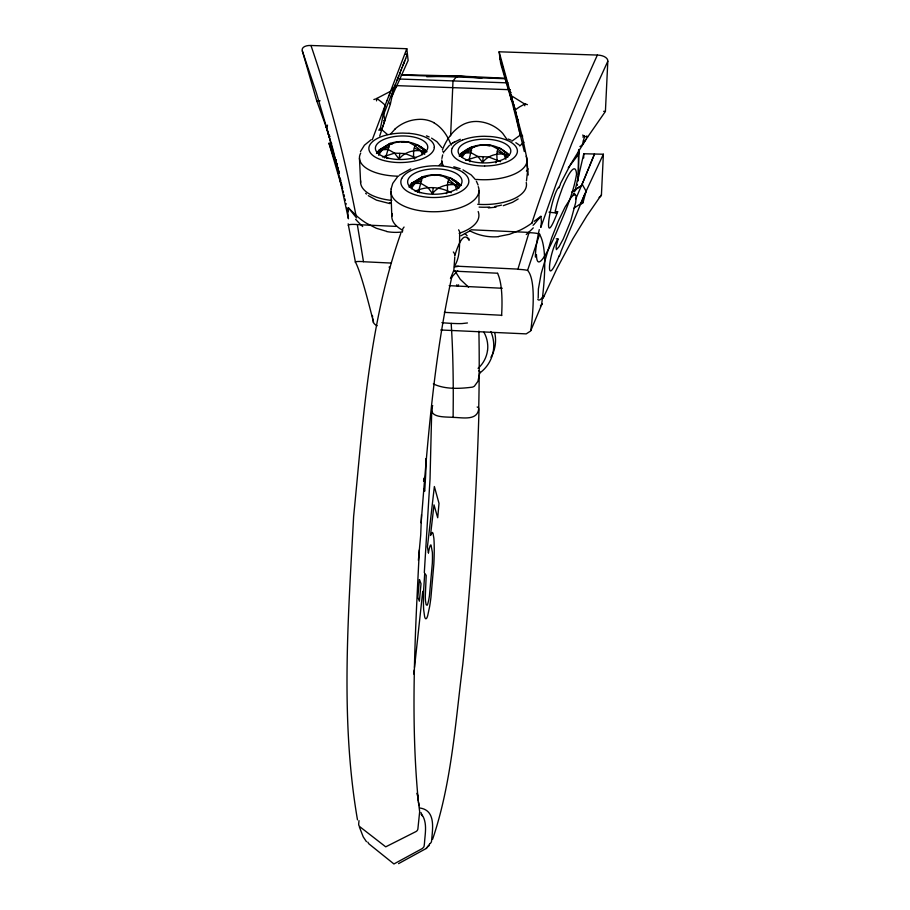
<?xml version="1.0" encoding="UTF-8"?>
<svg xmlns="http://www.w3.org/2000/svg" width="910" height="910" viewBox="0 0 910 910"><rect width="100%" height="100%" fill="white"/><g stroke="black" fill="none" stroke-linecap="round" stroke-linejoin="round"><path stroke-width="1.36" d="M478.956 203.078L479.001 190.543M454.795 256.916L453.84 270.281L450.791 277.8M421.489 514.719L420.716 534.978L418.384 560.321M431.818 406.861L430.032 478.933L424.31 572.652M477.181 406.998A4.106 1.786 1.1 0 1 478.717 408.579C477.67 421.364 461.541 417.36 453.123 417.394L453.26 399.228A273.683 29.052 -86.3 0 0 451.212 324.188L451.155 323.391L445.217 322.982A77.623 64.519 -5.8 0 1 441.907 322.652M574.517 194.842L574.529 193.546M504.402 152.482L504.424 151.049C491.127 141.289 470.095 142.972 459.345 155.712L459.345 156.338L464.191 151.629L472.017 146.76L474.372 147.079M505.983 152.266L508.462 155.132L505.983 152.266L502.673 150.503M507.325 153.983L507.336 153.358M577.384 185.333L577.395 184.48M577.452 181.033L583.788 153.756L603.375 154.222L601.43 194.786L586.734 216.068L572.811 238.864L556.92 268.609L543.134 298.196L543.736 295.511M578.066 180.908L578.578 150.184M578.441 177.268L578.919 149.445M583.685 157.987L583.788 153.756M479.001 409.682C476.544 494.778 471.334 579.807 462.78 664.516C455.296 723.006 451.656 783.089 432.603 839.259M524.797 105.776L524.649 103.524M450.621 135.806L452.998 80.922L456.32 76.997L459.243 76.053L505.573 78.26M536.445 254.561C536.843 277.914 553.508 238.613 555.657 234.245C563.79 214.76 573.061 195.229 576.542 174.254C575.347 156.918 562.789 185.913 561.493 190.508C559.24 196.571 557.102 202.702 555.817 209.05C553.223 214.805 559.843 212.724 555.93 211.325M402.425 232.073L402.527 230.116A5.107 4.96 42.9 0 1 402.777 228.819L404.051 227.034M423.753 478.25L423.605 481.231M585.687 139.867L605.412 111.429L607.812 61.243A10.681 5.779 0.6 0 0 597.369 55.066L499.112 51.802L500.682 63.598L508.372 89.885M419.362 549.89C415.256 633.133 410.274 716.909 418.225 800.061L417.246 793.224L418.225 800.061M578.726 151.242L578.51 154.427L568.25 167.793M386.682 231.368L376.262 228.239L366.514 223.28A73.949 72.117 -50.4 0 1 355.947 215.249L348.428 207.901L347.825 213.258L348.428 218.787L339.009 175.357L328.453 133.952L316.271 92.57L302.325 50.914A10.511 5.517 10.5 0 1 310.97 45.489L406.804 48.719L408.135 60.435L396.805 85.87M421.125 522.806C427.711 440.235 434.024 357.141 451.986 276.105M422.74 591.318L414.516 667.428M425.061 177.052L422.445 176.824L414.528 181.75L409.307 186.743L411.457 183.411L420.932 183.388L427.757 187.369L432.477 193.58C439.257 184.696 450.677 183.354 460.926 185.504C451.303 175.289 435.549 172.399 422.445 176.824L418.896 190.156L417.36 192.272M359.006 820.638L358.699 823.778A3.663 3.481 -28.6 0 0 359.837 826.746L385.726 846.846L416.075 831.524A3.64 3.515 -21.2 0 0 417.895 828.839L419.669 811.674L417.929 798.138M461.336 154.598L461.336 153.164L471.084 152.789L477.909 156.509L482.607 162.435L483.255 156.725L488.602 156.941L500.625 161.661M327.02 125.557L326.121 126.831L330.751 141.767M432.477 193.58L433.262 187.608M413.652 673.98L414.175 670.044M441.907 158.42L442.67 154.893M376.501 153.415L379.402 149.866L388.149 149.456L394.576 153.142L399.035 159.023L399.865 153.358L405.155 153.574L415.984 157.839M391.084 189.03L392.745 183.376L397.488 176.904M495.848 162.833L497.042 160.376L496.837 153.813L497.759 149.001L499.408 147.852L509.384 155.098C499.783 152.516 488.966 154.097 482.607 162.435M378.799 130.244L380.425 128.173L385.169 105.173A82.912 81.308 -74.9 0 0 381.097 101.681L376.842 98.416L376.512 100.862M392.551 93.923L390.322 104.309L382.882 126.308M392.346 94.913L393.882 87.838L392.517 88.213M472.017 146.76L469.276 159.239L469.958 161.775M526.469 180.874L527.561 171.41A70.047 69.444 -51.1 0 0 527.504 166.985L526.446 156.679M577.463 180.169L575.313 189.689L582.491 184.798L586.097 191.225L583.037 202.475L580.887 203.84M446.366 193.659L447.492 191.384L447.447 184.514L448.664 179.361L450.643 178.007L460.926 185.504M414.767 159.136L413.549 156.986L413.618 150.48L414.971 145.702L417.053 144.576L426.938 151.777C417.667 141.983 402.538 139.184 389.946 143.496L386.09 155.872L384.6 157.896M440.759 329.989L526.185 333.879L530.598 331.047L542.121 303.667L540.426 305.942M583.833 135.51L584.618 136.409L583.31 141.027M556.26 238.818L558.058 239.034L556.101 246.94L556.408 249.613L558.967 246.792L563.154 239.194L570.798 220.664L575.677 202.623L576.223 196.844L575.325 194.444L573.71 194.899L571.218 197.413L565.121 206.991L558.228 221.244L551.665 237.908L541.188 273.58L538.39 288.959L538.197 298.127M379.732 135.954L382.098 128.685M382.541 127.309L382.007 128.867A28.563 7.371 -71 0 1 380.437 128.162M383.053 125.785L382.291 128.094M383.474 124.522L383.667 123.931M498.555 236.463L509.498 234.291L520.008 230.207A74.404 73.062 -40.6 0 0 531.827 223.132C550.573 165.973 572.47 109.848 597.358 55.089M530.826 330.432A263.991 41.439 -71.6 0 0 527.584 270.372L539.71 234.052A10.101 1.331 3 0 0 529.233 232.653M372.292 139.708L386.852 100.862M383.974 123.009L384.304 122.008M384.418 121.667L384.646 121.007M392.039 96.324L396.771 85.642M398.557 863.635L426.108 848.541L429.645 844.036M574.278 191.737L574.676 190.861L573.311 191.532M557.796 211.541C540.676 256.973 551.119 194.945 558.785 187.221M573.721 193.329L573.141 194.922M406.804 48.719L388.9 95.641M383.588 120.621L384.759 120.666L383.792 114.103L398.728 76.121M386.807 100.976L388.581 96.437M406.52 56.329L407.407 54.065A139.492 69.626 5.3 0 0 405.769 54.316M388.559 96.517L389.025 95.3M389.582 93.889L390.367 91.865M404.006 62.744L405.644 58.57M405.519 58.888L406.656 55.988M400.969 70.445L402.209 67.306M402.106 67.567L403.915 62.972M402.868 65.645L404.779 60.777M393.632 88.941L395.384 84.516M397.113 80.171L400.218 72.334M399.661 73.733L401.355 69.456M442.431 149.775C446.605 139.128 453.715 128.845 464.373 123.897A30.007 29.393 -60.7 0 1 480.969 121.86A38.618 37.867 -62.1 0 1 502.684 133.304L506.915 139.344M594.15 154.882L593.445 156.622M583.56 180.715L594.492 154.006A139.48 69.615 5.3 0 1 593.957 154.745M593.092 157.498L592.046 160.114M591.693 160.979L590.988 162.731M590.271 164.471L590.635 163.595M589.566 166.2L589.919 165.336M588.508 168.794L587.803 170.5M588.861 167.94L589.214 167.076M400.798 233.347C368.777 323.994 363.067 421.535 353.626 516.493C348.246 617.287 340.238 719.787 357.482 819.83M586.745 173.059L586.04 174.765M587.098 172.206L587.451 171.353M585.335 176.46L585.687 175.607M560.788 251.956L583.697 196.674M584.982 177.313L584.277 179.008M582.502 183.228L584.061 179.509M581.797 184.889L583.242 181.465M582.4 183.445L575.746 198.937M559.32 255.448C543.429 294.078 549.663 249.374 558.058 239.034M581.012 202.885L581.877 200.882M582.684 198.994L583.356 197.447M582.025 200.541L582.354 199.768M584.277 195.343L584.948 193.83M584.038 195.9L585.176 193.318M583.617 196.856L584.061 195.843M585.744 192.01L603.375 154.222M585.847 191.794L585.062 193.568M360.462 151.572L364.421 145.213L371.109 139.753M607.812 61.243L588.986 102.546L571.764 143.507L555.953 184.48L540.813 227.42L541.439 221.881L540.915 216.307L534.113 221.38M560.401 183.718L570.82 163.959L585.437 140.254M574.563 190.941L574.199 191.578M444.216 151.526L449.529 145.259M462.087 157.498C467.205 147.374 480.252 143.45 490.911 145.338L497.759 149.001L507.757 157.407L503.969 154.29L497.304 151.401M411.457 188.711C416.746 177.916 430.453 173.378 441.805 175.448L448.664 179.361L458.936 188.074L454.989 184.889L448.061 181.932M378.708 155.337C383.849 144.44 397.192 140.242 408.51 142.074L414.971 145.702L424.834 154.052L420.989 150.958L414.3 148.08M455.25 264.89C460.562 255.153 459.311 243.482 459.698 232.744A5.107 5.005 36.5 0 0 459.493 231.413L458.617 229.809M582.252 145.179L579.909 146.567M582.605 144.633L583.663 142.995M584.015 142.449L585.073 140.8M585.46 140.22L586.154 139.162M526.458 171.137L528.05 168.782M541.541 304.85L541.575 304.793A301.051 47.877 -71.5 0 0 539.562 234.462M390.845 133.747L394.974 129.152M457.719 270.68L450.439 278.46M540.915 216.307L534.67 223.61M458.594 284.853L457.434 286.24M513.638 108.745L514.616 107.573M534.272 224.042L533.055 225.339M393.882 87.838L390.606 91.262L376.842 98.416M392.585 143.826L389.946 143.496L380.824 149.172L380.858 150.002L377.275 153.017L377.252 152.391M426.108 848.541L427.211 847.472M428.03 846.63L429.111 845.583M519.735 145.964L523.933 142.199M399.035 159.023C405.485 150.889 416.154 149.217 425.755 151.617M327.077 126.012L326.121 126.831L316.703 100.714L302.325 50.914M380.107 130.312L381.813 129.015M581.547 185.538L582.491 184.798M382.382 149.411L377.058 153.46L382.382 149.411L388.888 147.067M575.598 190.179L575.029 190.6M575.598 190.179L574.904 190.69M414.801 183.206L409.204 187.335L414.801 183.194L421.614 180.817M399.331 175.22L410.717 168.885M464.942 152.732L460.517 155.985L464.942 152.721L471.619 150.377M531.793 223.087L532.521 222.563M511.875 141.175L521.055 134.532M579.772 186.641L571.787 192.067M580.694 203.624L573.88 208.254M469.878 230.89L460.904 235.804M518.188 198.96L512.501 202.338L503.241 205.694M582.787 137.046L584.265 136.125M485.622 145.122L490.069 146.044M436.368 175.22L437.209 174.709L441.259 175.983M453.874 142.358L460.312 139.275M452.827 142.984L451.553 143.769L455.068 141.641M524.854 104.036L519.724 106.811A84.766 83.015 -50.4 0 0 515.197 109.996L520.475 133.611L522.704 136.193M379.459 151.299L379.402 149.866L389.946 143.496M411.491 184.867L411.457 183.411L422.445 176.824M411.457 183.411L414.528 181.75M461.336 153.164L464.191 151.629M379.402 149.866L380.824 149.172M581.911 202.919L583.037 202.475M403.289 141.869L406.861 142.369M382.496 156.998L394.576 153.142L399.865 153.358M415.096 191.271C426.892 185.765 439.86 186.664 451.246 192.681M465.51 160.376L477.909 156.509L483.255 156.725M401.663 142.267L404.233 141.516M382.268 114.512L383.792 114.103M434.479 175.437L437.209 174.709M458.412 266.357L454.42 266.96M418.35 179.6L420.5 179.168M467.444 322.97L462.087 323.562A70.98 59.116 -5.5 0 1 457.127 323.596L451.155 323.391M496.03 207.15L488.363 207.912M426.767 76.747L459.243 76.053L481.856 78.101M316.703 100.714L320.058 100.771M401.264 74.688L459.243 76.053M401.219 75.064L505.516 78.726M399.046 79.011L508.042 82.878M394.724 85.563L510.385 89.726M394.349 86.791L396.35 86.859M519.166 125.819L517.972 125.773L517.142 119.153L511.693 97.45M395.896 226.385L357.334 224.633L363.488 261.739L390.845 263.047M470.936 229.775L529.051 232.403L517.938 269.11L455.512 266.13M454.135 271.135L497.622 273.227M449.176 285.66L502.263 288.265M444.364 312.358L501.74 315.269M603.66 111.327L605.412 111.429M584.618 136.409L587.587 136.978L586.734 135.943M341.273 185.242L328.999 143.268L331.684 143.427M453.123 417.394C446.127 416.632 427.37 418.475 432.568 405.928A4.095 1.774 0.4 0 1 432.728 405.61M408.988 133.326L402.743 133.088A32.919 14.799 -1.5 0 0 384.623 135.579A31.52 14.15 -1.5 0 0 380.744 136.887A33.181 14.913 -1.5 0 0 369.87 144.861A31.384 14.105 -1.5 0 0 368.891 147.716A33.249 14.947 -1.5 0 0 373.498 155.951A31.406 14.116 -1.5 0 0 377.343 158.215A33.238 14.935 -1.5 0 0 393.939 162.276A31.463 14.15 -1.5 0 0 400.389 162.549A33.238 14.935 -1.5 0 0 419.032 159.91A31.418 14.128 -1.5 0 0 424.151 158.01A33.249 14.935 -1.5 0 0 433.547 150.309A31.395 14.105 -1.5 0 0 434.32 147.431M549.037 212.189L555.817 212.986M389.855 203.601L376.558 200.177L368.288 195.661M420.079 808.034C436.072 810.457 432.58 828.976 431.556 840.988A3.344 3.265 65.8 0 1 429.998 843.559M453.817 166.769L460.141 168.691M517.142 119.153L518.154 119.472M511.443 99.918L509.6 92.012L511.101 92.49M418.896 146.567L422.376 147.773M452.338 179.862L456.035 181.192L456.035 182.648L460.05 185.492L460.05 184.639M508.224 139.059L511.022 140.151M426.46 135.852L429.145 136.944M422.411 149.206L426.153 151.822L426.142 150.992M462.962 169.851L471.175 174.913L475.486 179.634M478.899 370.814L479.775 371.667A4.129 2.161 0.3 0 1 479.866 372.236L477.921 381.37L474.383 386.193A8.668 4.607 0.1 0 1 472.381 387.148C459.686 388.775 445.036 389.525 433.342 383.906M431.567 138.138L436.925 141.687L441.862 147.613M433.774 122.725C442.283 127.537 447.879 136.17 451.121 145.168M328.954 135.761L330.046 136.409M515.845 142.688L519.155 144.94M524.387 103.854L511.181 95.63L509.6 92.012M468.548 287.15L460.301 279.37L454.693 270.543M326.428 126.126L327.27 126.808M381.017 129.015L387.478 134.521M510.396 95.402L520.133 134.202L521.987 135.84M520.133 134.202L520.167 134.225A28.779 2.025 75.8 0 0 520.429 133.417M508.474 154.302L509.384 155.098M464.999 233.506L467.194 235.804M421.102 814.302L421.671 814.814A10.044 9.771 -79.8 0 1 423.139 816.634C427.2 824.824 424.993 834.39 424.481 843.126A116.173 111.179 -69.3 0 1 424.162 845.754A3.993 3.879 -83 0 1 423.81 846.948L422.433 848.461L393.939 863.965L368.846 843.809L367.776 842.091M365.649 193.307L366.457 194.046M348.496 207.867L356.549 217.934M389.332 102.921L390.208 104.127M366.446 841.682L363.215 836.847L359.393 827.019M476.374 181.136L478.08 185.014M457.571 286.252L456.786 284.762M469.128 240.445L468.411 239.25A302.234 26.925 -86.3 0 0 454.807 255.562A5.244 4.937 19.4 0 0 453.316 251.99M423.56 488.92L424.72 491.241L425.755 473.337A34.66 3.765 -86.4 0 0 425.903 464.1A34.773 3.776 -86.4 0 0 425.789 458.708M581.911 201.099L582.696 202.725M420.966 812.55L422.433 816.042M503.969 154.302L505.869 159.273M341.876 186.8L342.478 188.359M454.977 184.901L456.865 190.088M420.989 150.969L422.308 154.666M328.999 143.268L338.076 169.829M310.97 45.511C329.909 100.953 344.845 157.737 355.947 215.249M418.338 801.699L419.373 805.668M326.258 127.229L326.485 127.957M338.418 170.887L339.1 173.002M327.19 130.141L327.429 130.858M327.554 131.29L327.907 132.405M328.089 132.962L328.612 134.635M326.167 126.388L327.543 131.017M511.625 100.703L508.349 89.646M330.967 142.506L332.616 148.273M337.178 164.164L336.95 163.379M336.256 160.968L335.892 159.671L336.234 161.127M508.61 88.691L512.137 101.147M509.213 90.852L506.95 82.833M511.864 98.041L499.112 51.802M507.939 86.325L506.131 79.909M505.573 77.953L506.688 81.877M506.062 79.659L505.027 76.008M512.694 100.987L513.354 103.342M513.217 102.864L513.718 104.661M513.684 104.513L514.332 106.845M504.754 75.029L505.437 77.452M503.378 70.104L504.822 75.246M514.218 106.447L514.719 108.233M514.662 108.017L514.98 109.177M514.969 109.132L522.738 138.4L526.367 156.167M504.208 73.039L502.968 68.591M503.105 69.103L501.728 64.098M332.753 148.762L333.526 151.595M502.832 68.114L502.286 66.123M501.091 61.823L502.013 65.133M501.455 63.143L499.829 57.182L500.102 58.172M500.375 59.173L500.637 60.162M333.708 152.277L334.459 155.041M334.732 156.099L335.289 158.226M518.416 127.491L518.689 128.526M336.825 163.39L337.2 164.835M518.837 129.14L518.996 129.743M337.781 167.121L338.122 168.418M335.665 159.671L336.222 161.855M519.314 130.972L519.473 131.586M519.621 132.2L519.94 133.429M338.645 170.488L338.998 171.899M520.088 134.043L524.308 151.538M418.896 190.156L419.567 192.806M336.586 163.322L337.144 165.552M386.09 155.872L386.704 158.386M337.508 167.042L338.065 169.283M346.255 204.136L346.096 203.487M338.429 170.807L338.998 173.184M345.368 200.496L344.992 198.926M344.446 196.583L343.957 194.49M340.135 177.996L340.784 180.806M343.468 192.408L343.104 190.85M341.239 182.751L341.694 184.73M342.638 188.791L342.046 186.243M348.439 225.396L355.446 262.182A263.331 12.456 79.2 0 1 373.498 322.311L372.929 318.887M428.439 552.893L427.416 546.91L434.366 486.52L439.007 503.378L437.71 517.745L434.002 504.857L430.498 535.455L432.125 532.475A36.741 3.663 -86.1 0 1 433.092 533.692L433.854 538.163A35.16 3.503 -86.1 0 1 434.172 543.952L434.241 548.309A42.281 4.22 -86.1 0 1 434.207 553.325L434.172 555.077A38.322 3.822 -86.1 0 1 433.831 564.268L430.919 597.597A45.568 4.561 -86.1 0 1 429.588 606.731L427.7 615.615A37.435 3.742 -86.1 0 1 426.642 618.254L425.903 618.845L425.197 618.22A56.841 5.676 -86.2 0 1 424.629 616.718L423.685 609.916A36.434 3.651 -86.1 0 1 423.434 601.999A37.97 3.811 -86.1 0 1 423.446 598.882A36.195 3.629 -86.1 0 1 423.73 588.702L424.731 573.255L426.21 575.404L425.3 596.073A22.375 2.241 -86.1 0 0 425.527 601.283L426.164 604.763L427.131 605.252A24.377 2.434 -86.1 0 0 427.905 603.421L428.576 600.657A27.926 2.798 -86.1 0 0 429.429 595.811L432.341 563.176A24.513 2.446 -86.1 0 0 432.466 557.238A23.148 2.309 -86.1 0 0 432.375 552.313L431.022 545.022A24.308 2.434 -86.1 0 0 430.066 545.977A28.312 2.832 -86.1 0 0 428.439 552.87M372.372 315.463L372.656 317.18M526.856 164.505L528.244 175.004M359.473 158.34L360.61 182.705M378.219 151.208L378.253 152.027M382.439 148.341L382.462 148.967M384.213 147.397L384.248 148.216M390.959 191.487L391.8 216.398M410.262 184.832L410.285 185.685M412.89 182.648L412.912 183.49M416.348 180.737L416.37 181.579M420.727 147.227L420.75 148.057M425.107 150.059L425.118 150.685M423.855 148.978L423.867 149.809M441.987 162.287L442.021 165.37M454.272 180.578L454.283 181.431M457.593 182.466L457.593 183.319M460.221 154.507L460.233 155.337M458.936 183.627L458.936 184.264M465.909 150.662L465.92 151.492M462.655 152.459L462.667 153.289M558.842 187.858A67.033 14.139 -72.2 0 1 560.412 184.411M535.376 257.109A65.952 11.102 -72.5 0 1 539.266 229.604M533.283 227.864A104.058 61.527 -65.2 0 1 526.253 234.496M498.578 236.668A51.87 50.744 -34.6 0 1 469.685 230.731M582.684 135.055A150.184 65.964 7.7 0 1 583.97 136.17M583.469 140.822A85.847 14.799 -68.9 0 1 582.07 145.543M525.115 103.842A150.161 66.259 7.5 0 1 527.436 104.661M560.753 252.787A66.077 7.144 -69.4 0 1 559.229 256.404M601.476 194.786A9.1 4.186 1.4 0 1 599.133 197.333M543.805 295.636A62.471 8.599 -71.6 0 1 537.776 299.333M340.317 180.18A66.043 1.729 77.7 0 1 340.693 181.795M347.927 211.62A64.997 1.308 77.8 0 1 347.108 207.912M362.692 226.533A103.137 74.677 66.2 0 1 355.639 219.333M401.583 232.039A51.415 50.198 -43 0 1 386.636 231.561M433.831 122.622A29.859 29.234 -66.2 0 0 417.576 119.449A38.436 37.64 -67.7 0 0 394.917 129.095M341.83 185.242A8.929 4.027 8.6 0 1 340.693 183.683M582.889 202.805A151.219 77.384 8.5 0 1 581.661 203.715M580.66 203.749A74.267 13.57 -68.9 0 1 581.877 203.021M326.622 126.171A150.309 67.226 2.3 0 1 327.577 125.159M373.862 99.531A150.309 67.226 2.3 0 1 375.955 98.883M327.975 132.837A84.573 1.649 73.9 0 1 329.306 137.33M497.577 273.364A263.195 46.547 -71.6 0 1 501.603 315.577M389.173 266.937A263.684 7.2 79.2 0 1 389.628 268.382M348.143 223.837A300.323 14.105 79.1 0 1 348.553 224.588M348.2 225.373A10.203 1.592 5.4 0 1 357.277 224.554M518.143 269.326A9.077 0.921 3 0 1 527.493 270.395M377.138 325.757A8.418 5.449 10 0 1 373.316 322.345M355.264 262.171A9.191 1.16 5.3 0 1 363.42 261.659M526.23 182.5A42.213 19.77 -0.1 0 1 477.716 204.284M501.467 205.125A36.161 17.04 -0.1 0 1 494.938 206.445M489.739 207.036A36.161 17.04 -0.1 0 1 484.427 207.241A34.239 16.141 -0.1 0 1 479.104 207.082M526.162 156.213A42.656 19.451 -0.1 0 1 476.51 179.418M443.25 165.427A42.656 19.451 -0.1 0 1 441.794 159.898M484.643 165.995A33.431 15.083 -0.1 0 0 503.173 163.334A31.6 14.276 -0.1 0 0 508.167 161.423A33.454 15.095 -0.1 0 0 516.903 153.654A31.577 14.253 -0.1 0 0 517.403 150.742A33.465 15.106 -0.1 0 0 511.465 142.586A31.713 14.31 -0.1 0 0 508.462 140.902A33.113 14.947 -0.1 0 0 490.57 136.523L484.257 136.272A33.113 14.947 -0.1 0 0 466.238 138.786A31.702 14.31 -0.1 0 0 462.462 140.106M484.643 166.007A31.657 14.298 -0.1 0 1 478.125 165.734A33.431 15.083 -0.1 0 1 461.04 161.616A31.6 14.264 -0.1 0 1 456.934 159.341A33.454 15.095 -0.1 0 1 451.542 151.026A31.577 14.253 -0.1 0 1 452.224 148.148M452.247 148.148A33.374 15.072 -0.1 0 1 462.462 140.106M478.182 211.541A43.555 21.078 -0.9 0 1 459.106 233.301M402.641 230.241A43.555 21.078 -0.9 0 1 392.221 213.543M478.262 186.652A44.033 20.759 -0.9 0 1 435.958 211.734A44.033 20.759 -0.9 0 1 391.38 188.666M463.19 172.513A32.737 15.277 -0.9 0 0 460.176 170.727A34.193 15.959 -0.9 0 0 441.964 166.041L435.458 165.768A34.193 15.959 -0.9 0 0 416.746 168.441A32.737 15.277 -1 0 0 412.765 169.84A34.455 16.084 -0.9 0 0 401.754 178.417M463.179 172.525A34.557 16.13 -0.9 0 1 468.832 181.238A32.601 15.22 -0.9 0 1 468.172 184.343A34.535 16.118 -0.9 0 1 458.697 192.647A32.623 15.242 -0.9 0 1 453.453 194.694A34.512 16.107 -0.9 0 1 434.161 197.515A32.68 15.265 -0.9 0 1 427.438 197.231A34.523 16.107 -0.9 0 1 410.046 192.818A32.623 15.231 -1 0 1 405.94 190.395A34.535 16.118 -0.9 0 1 400.855 181.499A32.601 15.22 -1 0 1 401.731 178.417M391.778 200.427A41.962 19.565 -1.5 0 1 360.69 180.885M391.072 202.907A35.956 16.858 -1.5 0 1 389.423 202.646M442.385 161.73A42.395 19.247 -1.5 0 1 439.2 165.267M398.648 176.199A42.395 19.247 -1.5 0 1 360.713 153.119M442.76 151.071A42.395 19.247 -1.5 0 1 443.648 152.891M409.125 133.338A32.919 14.799 -1.5 0 1 426.471 137.694A31.52 14.162 -1.5 0 1 429.19 139.344A33.272 14.947 -1.5 0 1 434.309 147.431M468.07 238.067A4.777 4.607 -17.2 0 1 469.116 239.205M478.887 331.138A302.109 26.936 -86.3 0 1 478.717 408.579M490.831 331.536A35.979 34.91 24.6 0 1 479.468 373.225M483.961 332.252A31.042 30.11 24.6 0 1 487.714 344.913A29.291 28.415 24.3 0 1 487.498 350.748M487.487 350.737A31.031 30.098 24.6 0 1 480.139 366.298A29.291 28.415 24.3 0 1 478.08 368.345M494.79 333.026A35.49 34.478 24.6 0 1 490.956 357.232M419.453 579.659L417.815 597.267L419.396 601.191L421.012 583.754L419.453 579.659M469.526 160.865A26.345 11.887 -0.1 0 0 510.726 151.936A26.345 11.887 -0.1 0 0 473.132 140.333A26.345 11.887 -0.1 0 0 469.526 160.865M420.921 192.636A27.198 12.694 -0.9 0 0 462.018 181.363A27.198 12.694 -0.9 0 0 421.546 170.636A27.198 12.694 -0.9 0 0 420.921 192.636M387.796 158.021A26.185 11.762 -1.5 0 0 427.745 147.556A26.185 11.762 -1.5 0 0 389.196 137.615A26.185 11.762 -1.5 0 0 387.796 158.021"/></g></svg>
